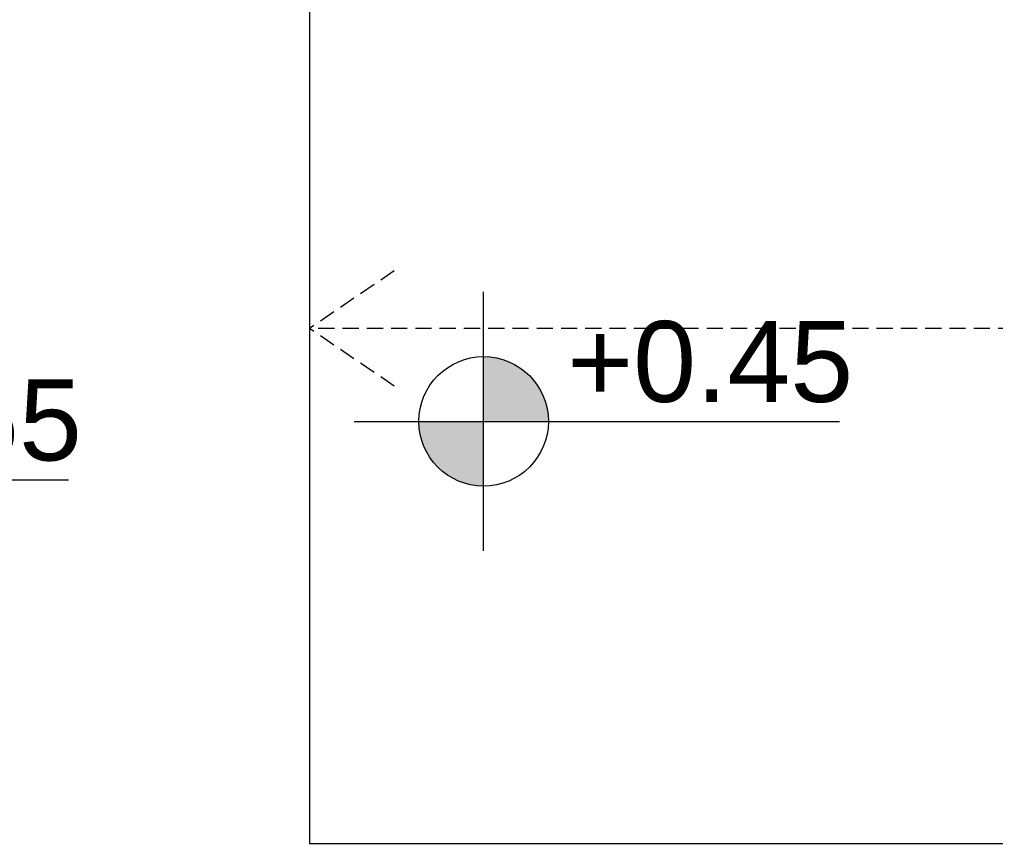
# Model space of a CAD drawing. Header units: centimetres. Extents: x 5488 to 20269, y -31398 to -19684.
# Drawn here: x 16483 to 16633.8, y -24180.2 to -24052.9 of the extents above; entities that cross this region are included whole.
import ezdxf
from ezdxf.enums import TextEntityAlignment as Align

# ---------------------------------------------------------------- set-up
doc = ezdxf.new("R2010")
doc.units = ezdxf.units.CM
doc.linetypes.add('( Hidden )', pattern=[0.375, 0.25, -0.125])
for name, color, linetype, lineweight in [('CRC_plan_kot', 4, 'Continuous', 20), ('CRC_plan_kot_isim', 3, 'Continuous', 20), ('xxx_Auto_DIMENSION_INTERIOR', 33, 'Continuous', 0), ('xxx_Auto_Merdiven_Merdiven', 163, 'Continuous', 15), ('xxx_Auto_Yardimci_Yazi', 7, 'Continuous', 9)]:
    doc.layers.add(name, color=color, linetype=linetype, lineweight=lineweight)
doc.styles.add('a_Arial-50', font='arial.ttf', dxfattribs={"height": 0.125})

# ---------------------------------------------------------------- blocks, each defined once
blk = doc.blocks.new('level_50')
for points in [[(10, 0, 0.414214), (0, 10), (0, 0)], [(0, 0), (-10, 0, 0.414214), (0, -10)]]:
    blk.add_hatch(color=256).paths.add_polyline_path(points)
for p, q in [((0, 0), (0, 20)), ((-20, 0), (0, 0)), ((0, -20), (0, 0)), ((0, 0), (55, 0))]:
    blk.add_line(p, q)
blk.add_circle((0, 0), 10)
blk = doc.blocks.new('level')
blk.add_blockref('level_50', (0, 0))
at = {"layer": 'xxx_Auto_Yardimci_Yazi', "style": 'a_Arial-50'}
blk.add_attdef('LEVEL', text='', height=12.5, dxfattribs=at).set_placement((35, 3), align=Align.CENTER)
blk = doc.blocks.new('PLAN KOT')
at = {"layer": 'CRC_plan_kot'}
ref = blk.add_blockref('level', (-2390.01, 550.87), dxfattribs=at)
ref.add_attrib('LEVEL', '+0.45', dxfattribs={"layer": 'CRC_plan_kot_isim', "height": 12.5, "style": 'a_Arial-50'}).set_placement((-2355.01, 553.87), align=Align.CENTER)
ref = blk.add_blockref('level', (-2509.15, 541.84), dxfattribs=at)
ref.add_attrib('LEVEL', '+0.65', dxfattribs={"layer": 'CRC_plan_kot_isim', "height": 12.5, "style": 'a_Arial-50'}).set_placement((-2474.15, 544.84), align=Align.CENTER)

msp = doc.modelspace()

# ---------------------------------------------------------------- linework, layer by layer
at = {"layer": 'xxx_Auto_Merdiven_Merdiven'}
for points in [[(16527.84, -24021.1), (16527.84, -24180.17)], [(16527.84, -24180.17), (17620.68, -24180.17)]]:
    msp.add_lwpolyline(points, dxfattribs=at)
at = {"layer": 'xxx_Auto_Merdiven_Merdiven', "linetype": '( Hidden )', "ltscale": 10}
for points in [[(16540.89, -24091.74), (16527.84, -24100.63)], [(17131.68, -24100.56), (16527.84, -24100.64)], [(16540.89, -24109.53), (16527.84, -24100.63)]]:
    msp.add_lwpolyline(points, dxfattribs=at)

# ---------------------------------------------------------------- block references
at = {"layer": 'xxx_Auto_DIMENSION_INTERIOR'}
msp.add_blockref('PLAN KOT', (18944.73, -24665.85), dxfattribs=at)

doc.saveas('drawing.dxf')
